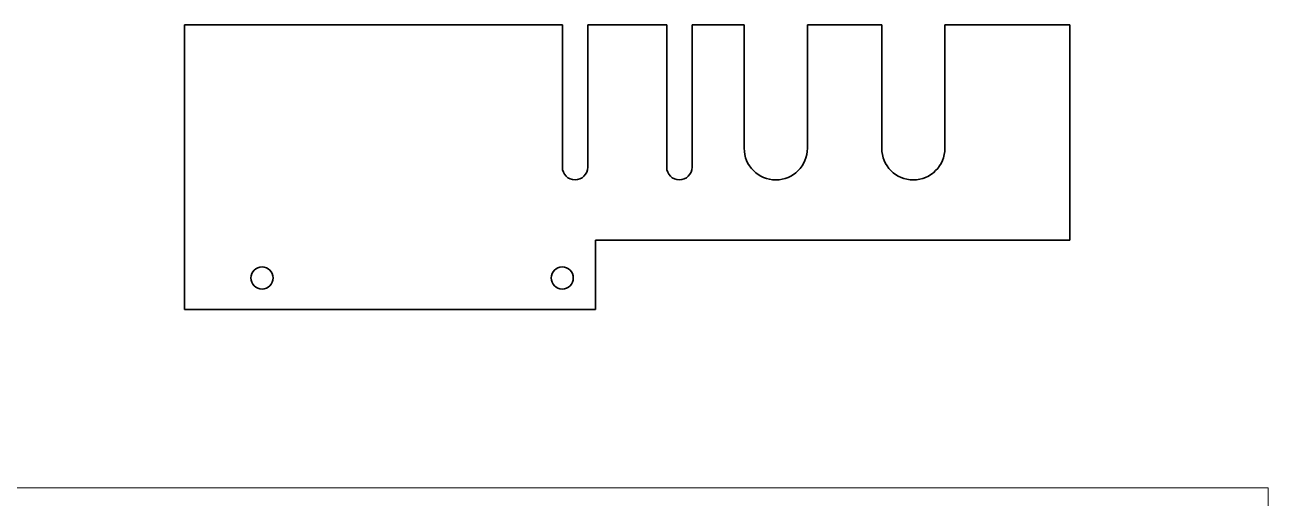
# Model space of a CAD drawing. Header units: inches. Extents: x 269 to 10986, y 1043 to 4337.
# Drawn here: x 6064.6 to 6457.9, y 3791.1 to 3940.7 of the extents above; entities that cross this region are included whole.
import ezdxf

# ---------------------------------------------------------------- set-up
doc = ezdxf.new("R2010")
doc.units = ezdxf.units.IN
doc.header["$MEASUREMENT"] = 0
doc.layers.add('图框', color=7, linetype='Continuous', lineweight=18)
doc.layers.add('粗实线', color=7, linetype='Continuous', lineweight=35)
doc.layers.add('打印', color=7, linetype='Continuous', lineweight=15, plot=False)
doc.layers.add('打印-禁用', color=7, linetype='Continuous', lineweight=15, plot=False)

# ---------------------------------------------------------------- blocks, each defined once
blk = doc.blocks.new('GZDEH零件A3图框V01版')
at = {"layer": '打印-禁用', "linetype": 'Continuous'}
for p, q in [((3277.49, -1549.46), (2857.49, -1549.46)), ((3277.49, -1846.46), (3277.49, -1549.46))]:
    blk.add_line(p, q, dxfattribs=at)
blk = doc.blocks.new('DEH A3')
at = {"layer": '图框'}
blk.add_blockref('GZDEH零件A3图框V01版', (-2857.49, 1846.46), dxfattribs=at)

msp = doc.modelspace()

# ---------------------------------------------------------------- linework, layer by layer
at = {"layer": '打印'}
msp.add_lwpolyline([(6037.912, 3794.354), (6457.912, 3794.354), (6457.912, 3497.354), (6037.912, 3497.354)], close=True, dxfattribs=at)
at = {"layer": '粗实线'}
for p, q in [((6115.174, 3940.738), (6154.674, 3940.738)), ((6115.174, 3940.738), (6115.174, 3872.738)), ((6115.174, 3940.738), (6115.174, 3850.738)), ((6180.174, 3940.738), (6234.674, 3940.738)), ((6234.674, 3940.738), (6234.674, 3895.738)), ((6242.674, 3940.738), (6242.674, 3895.738)), ((6242.674, 3940.738), (6267.674, 3940.738)), ((6267.674, 3940.738), (6267.674, 3895.738)), ((6275.674, 3940.738), (6275.674, 3895.738)), ((6292.174, 3901.738), (6292.174, 3940.738)), ((6312.174, 3940.738), (6312.174, 3901.738)), ((6335.674, 3901.738), (6335.674, 3940.738)), ((6355.674, 3940.738), (6355.674, 3901.738)), ((6395.174, 3940.738), (6355.674, 3940.738)), ((6395.174, 3940.738), (6395.174, 3872.738)), ((6115.174, 3872.739), (6115.174, 3850.738)), ((6330.174, 3872.738), (6245.174, 3872.738)), ((6245.174, 3850.738), (6245.174, 3872.738)), ((6333.174, 3872.738), (6395.174, 3872.738)), ((6177.174, 3850.738), (6115.174, 3850.738)), ((6180.174, 3850.738), (6245.174, 3850.738))]:
    msp.add_line(p, q, dxfattribs=at)
at = {"layer": '粗实线', "ltscale": 0.5}
msp.add_line((6174.673, 3940.738), (6154.673, 3940.738), dxfattribs=at)
at = {"layer": '粗实线', "ltscale": 0.0625}
for p, q in [((6174.674, 3940.738), (6177.174, 3940.738)), ((6335.674, 3940.738), (6333.174, 3940.738))]:
    msp.add_line(p, q, dxfattribs=at)
at = {"layer": '粗实线', "ltscale": 0.075}
for p, q in [((6177.174, 3940.738), (6180.174, 3940.738)), ((6180.174, 3940.738), (6177.174, 3940.738)), ((6330.174, 3940.738), (6333.174, 3940.738)), ((6330.174, 3940.738), (6333.174, 3940.738)), ((6330.174, 3872.738), (6333.174, 3872.738)), ((6330.174, 3872.738), (6333.174, 3872.738)), ((6177.174, 3850.738), (6180.174, 3850.738))]:
    msp.add_line(p, q, dxfattribs=at)
at = {"layer": '粗实线', "ltscale": 0.4125}
msp.add_line((6275.674, 3940.738), (6292.174, 3940.738), dxfattribs=at)
at = {"layer": '粗实线', "ltscale": 0.45}
msp.add_line((6312.174, 3940.738), (6330.174, 3940.738), dxfattribs=at)
at = {"layer": '粗实线', "ltscale": 0.025}
msp.add_line((6177.174, 3850.738), (6178.174, 3850.738), dxfattribs=at)
at = {"layer": '粗实线', "ltscale": 0.05}
msp.add_line((6180.174, 3850.738), (6178.174, 3850.738), dxfattribs=at)
at = {"layer": '粗实线'}
for centre in [(6139.674, 3860.738), (6234.611, 3860.738)]:
    msp.add_circle(centre, 3.5, dxfattribs=at)
for centre, radius in [((6302.174, 3901.738), 10), ((6345.674, 3901.738), 10), ((6238.674, 3895.738), 4), ((6271.674, 3895.738), 4)]:
    msp.add_arc(centre, radius, 180, 0, dxfattribs=at)

# ---------------------------------------------------------------- block references
at = {"layer": '图框'}
msp.add_blockref('DEH A3', (6037.912, 3497.354), dxfattribs=at)

doc.saveas('drawing.dxf')
